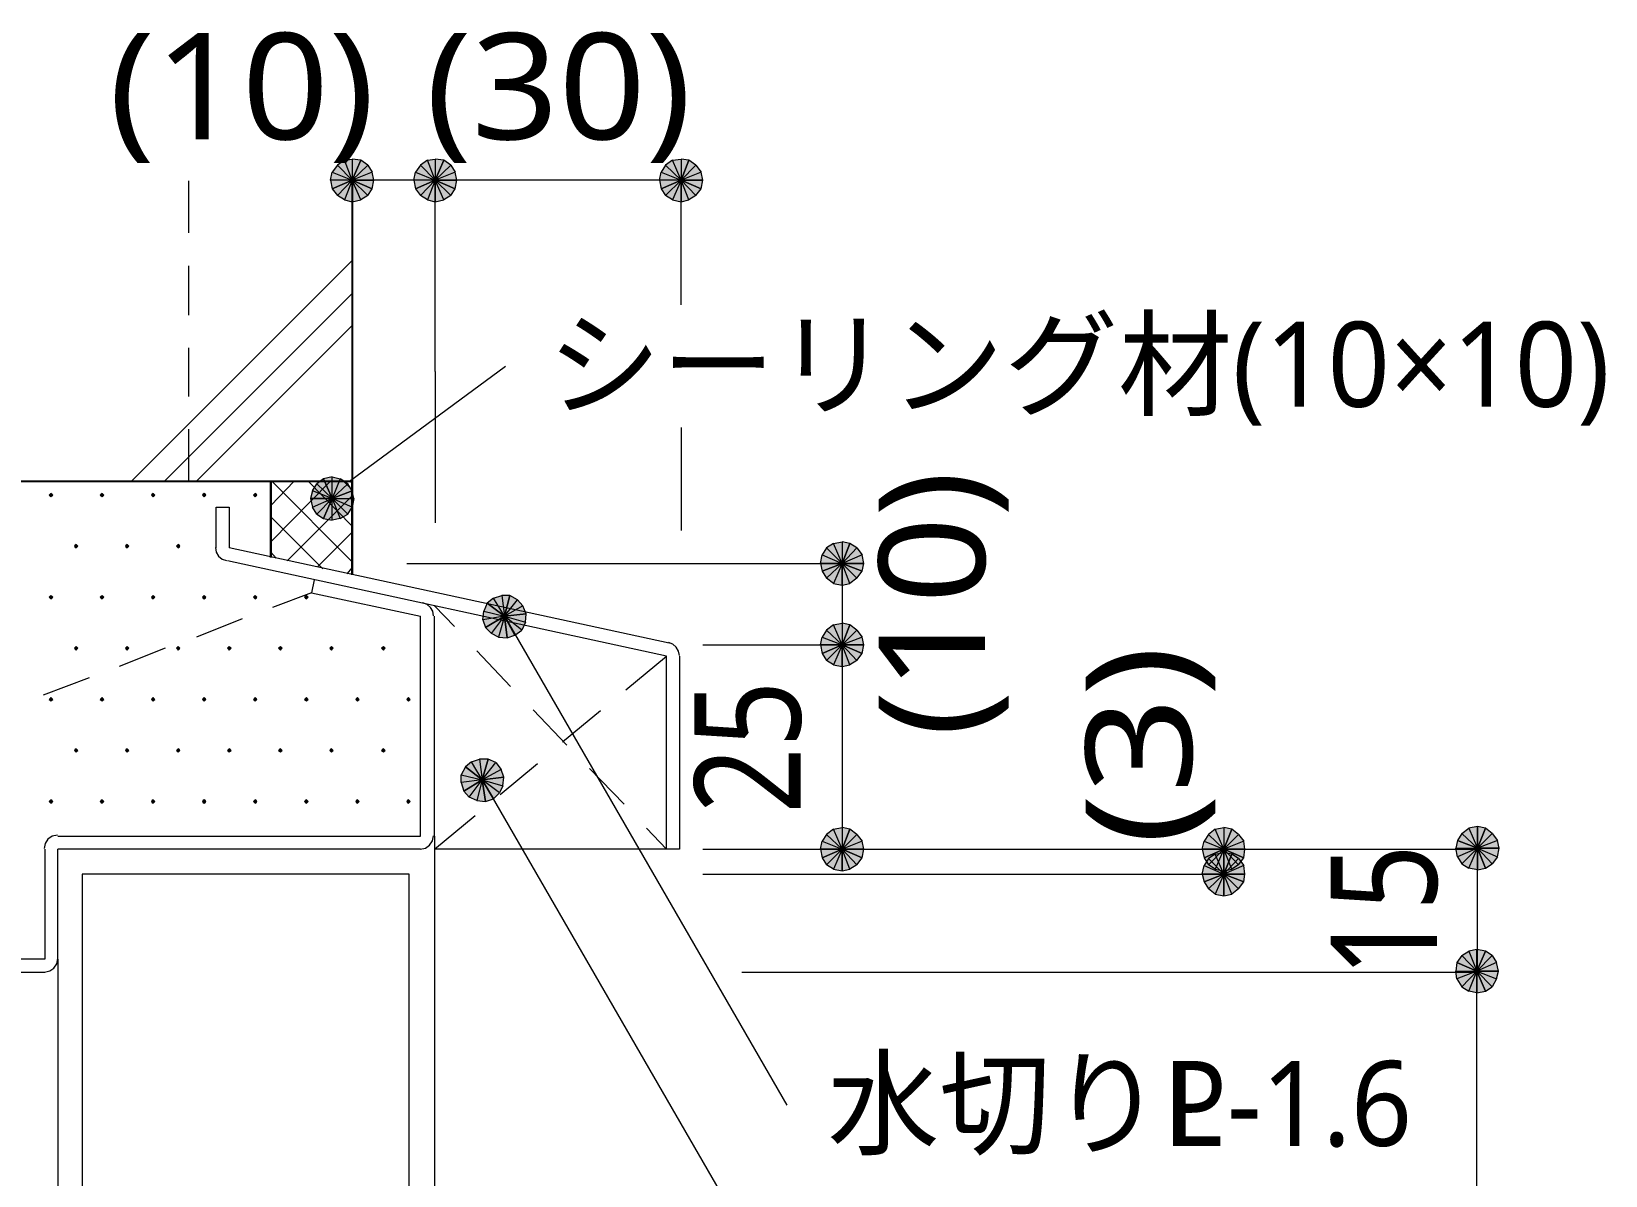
# Model space of a CAD drawing. Header units: millimetres. Extents: x 0 to 420, y 0 to 297.
# Drawn here: x 151.33 to 189.82, y 242.59 to 270.57 of the extents above; entities that cross this region are included whole.
import ezdxf
from ezdxf.enums import TextEntityAlignment as Align

# ---------------------------------------------------------------- set-up
doc = ezdxf.new("R2010")
doc.units = ezdxf.units.MM
doc.styles.add('kst32b', font='NotoSansJP-Variable.ttf')

msp = doc.modelspace()

# ---------------------------------------------------------------- hatches: boundary and pattern name
h = msp.add_hatch(color=7)
h.paths.add_polyline_path([(158.813, 267.293), (158.687, 267.123), (159.173, 266.933), (158.813, 267.293)])
h.paths.add_polyline_path([(158.687, 267.123), (159.173, 266.933), (158.644, 266.933), (158.687, 267.123)])
h.paths.add_polyline_path([(159.173, 266.933), (158.644, 266.933), (158.687, 266.721), (159.173, 266.933)])
h = msp.add_hatch(color=7)
h.paths.add_polyline_path([(159.385, 267.42), (159.173, 267.441), (159.173, 266.933), (159.385, 267.42)])
h.paths.add_polyline_path([(159.173, 267.441), (159.173, 266.933), (158.983, 267.42), (159.173, 267.441)])
h.paths.add_polyline_path([(159.173, 266.933), (158.983, 267.42), (158.813, 267.293), (159.173, 266.933)])
h = msp.add_hatch(color=7)
h.paths.add_polyline_path([(159.703, 266.933), (159.66, 267.123), (159.173, 266.933), (159.703, 266.933)])
h.paths.add_polyline_path([(159.66, 267.123), (159.173, 266.933), (159.554, 267.293), (159.66, 267.123)])
h.paths.add_polyline_path([(159.173, 266.933), (159.554, 267.293), (159.385, 267.42), (159.173, 266.933)])
h = msp.add_hatch(color=7)
h.paths.add_polyline_path([(160.846, 267.293), (160.719, 267.123), (161.205, 266.933), (160.846, 267.293)])
h.paths.add_polyline_path([(160.719, 267.123), (161.205, 266.933), (160.676, 266.933), (160.719, 267.123)])
h.paths.add_polyline_path([(161.205, 266.933), (160.676, 266.933), (160.719, 266.721), (161.205, 266.933)])
h = msp.add_hatch(color=7)
h.paths.add_polyline_path([(161.417, 267.42), (161.205, 267.441), (161.205, 266.933), (161.417, 267.42)])
h.paths.add_polyline_path([(161.205, 267.441), (161.205, 266.933), (161.015, 267.42), (161.205, 267.441)])
h.paths.add_polyline_path([(161.205, 266.933), (161.015, 267.42), (160.846, 267.293), (161.205, 266.933)])
h = msp.add_hatch(color=7)
h.paths.add_polyline_path([(161.735, 266.933), (161.692, 267.123), (161.205, 266.933), (161.735, 266.933)])
h.paths.add_polyline_path([(161.692, 267.123), (161.205, 266.933), (161.586, 267.293), (161.692, 267.123)])
h.paths.add_polyline_path([(161.205, 266.933), (161.586, 267.293), (161.417, 267.42), (161.205, 266.933)])
h = msp.add_hatch(color=7)
h.paths.add_polyline_path([(166.836, 267.293), (166.73, 267.123), (167.217, 266.933), (166.836, 267.293)])
h.paths.add_polyline_path([(166.73, 267.123), (167.217, 266.933), (166.687, 266.933), (166.73, 267.123)])
h.paths.add_polyline_path([(167.217, 266.933), (166.687, 266.933), (166.73, 266.721), (167.217, 266.933)])
h = msp.add_hatch(color=7)
h.paths.add_polyline_path([(167.407, 267.42), (167.217, 267.441), (167.217, 266.933), (167.407, 267.42)])
h.paths.add_polyline_path([(167.217, 267.441), (167.217, 266.933), (167.005, 267.42), (167.217, 267.441)])
h.paths.add_polyline_path([(167.217, 266.933), (167.005, 267.42), (166.836, 267.293), (167.217, 266.933)])
h = msp.add_hatch(color=7)
h.paths.add_polyline_path([(167.746, 266.933), (167.704, 267.123), (167.217, 266.933), (167.746, 266.933)])
h.paths.add_polyline_path([(167.704, 267.123), (167.217, 266.933), (167.577, 267.293), (167.704, 267.123)])
h.paths.add_polyline_path([(167.217, 266.933), (167.577, 267.293), (167.407, 267.42), (167.217, 266.933)])
h = msp.add_hatch(color=7)
h.paths.add_polyline_path([(158.687, 266.721), (158.813, 266.552), (159.173, 266.933), (158.687, 266.721)])
h.paths.add_polyline_path([(158.813, 266.552), (159.173, 266.933), (158.983, 266.446), (158.813, 266.552)])
h.paths.add_polyline_path([(159.173, 266.933), (158.983, 266.446), (159.173, 266.404), (159.173, 266.933)])
h = msp.add_hatch(color=7)
h.paths.add_polyline_path([(159.173, 266.404), (159.385, 266.446), (159.173, 266.933), (159.173, 266.404)])
h.paths.add_polyline_path([(159.385, 266.446), (159.173, 266.933), (159.554, 266.552), (159.385, 266.446)])
h.paths.add_polyline_path([(159.173, 266.933), (159.554, 266.552), (159.66, 266.721), (159.173, 266.933)])
for points in [[(159.66, 266.721), (159.703, 266.933), (159.173, 266.933), (159.66, 266.721)], [(161.692, 266.721), (161.735, 266.933), (161.205, 266.933), (161.692, 266.721)], [(167.704, 266.721), (167.746, 266.933), (167.217, 266.933), (167.704, 266.721)], [(159.173, 259.334), (159.068, 259.503), (158.687, 259.143), (159.173, 259.334)], [(151.807, 259.271), (151.786, 259.249), (151.765, 259.228), (151.786, 259.207), (151.807, 259.186), (151.829, 259.207), (151.85, 259.228), (151.829, 259.249), (151.807, 259.271)], [(153.056, 259.271), (153.035, 259.249), (153.014, 259.228), (153.035, 259.207), (153.056, 259.186), (153.077, 259.207), (153.099, 259.228), (153.077, 259.249), (153.056, 259.271)], [(154.305, 259.271), (154.284, 259.249), (154.263, 259.228), (154.284, 259.207), (154.305, 259.186), (154.326, 259.207), (154.347, 259.228), (154.326, 259.249), (154.305, 259.271)], [(155.554, 259.271), (155.533, 259.249), (155.512, 259.228), (155.533, 259.207), (155.554, 259.186), (155.575, 259.207), (155.596, 259.228), (155.575, 259.249), (155.554, 259.271)], [(156.803, 259.271), (156.782, 259.249), (156.76, 259.228), (156.782, 259.207), (156.803, 259.186), (156.824, 259.207), (156.845, 259.228), (156.824, 259.249), (156.803, 259.271)], [(152.421, 258.022), (152.4, 258), (152.379, 257.979), (152.4, 257.958), (152.421, 257.937), (152.442, 257.958), (152.463, 257.979), (152.442, 258), (152.421, 258.022)], [(153.67, 258.022), (153.649, 258), (153.628, 257.979), (153.649, 257.958), (153.67, 257.937), (153.691, 257.958), (153.712, 257.979), (153.691, 258), (153.67, 258.022)], [(154.919, 258.022), (154.898, 258), (154.877, 257.979), (154.898, 257.958), (154.919, 257.937), (154.94, 257.958), (154.961, 257.979), (154.94, 258), (154.919, 258.022)], [(171.641, 257.365), (171.683, 257.556), (171.154, 257.556), (171.641, 257.365)], [(151.807, 256.773), (151.786, 256.752), (151.765, 256.73), (151.786, 256.709), (151.807, 256.688), (151.829, 256.709), (151.85, 256.73), (151.829, 256.752), (151.807, 256.773)], [(153.056, 256.773), (153.035, 256.752), (153.014, 256.73), (153.035, 256.709), (153.056, 256.688), (153.077, 256.709), (153.099, 256.73), (153.077, 256.752), (153.056, 256.773)], [(154.305, 256.773), (154.284, 256.752), (154.263, 256.73), (154.284, 256.709), (154.305, 256.688), (154.326, 256.709), (154.347, 256.73), (154.326, 256.752), (154.305, 256.773)], [(155.554, 256.773), (155.533, 256.752), (155.512, 256.73), (155.533, 256.709), (155.554, 256.688), (155.575, 256.709), (155.596, 256.73), (155.575, 256.752), (155.554, 256.773)], [(156.803, 256.773), (156.782, 256.752), (156.76, 256.73), (156.782, 256.709), (156.803, 256.688), (156.824, 256.709), (156.845, 256.73), (156.824, 256.752), (156.803, 256.773)], [(158.052, 256.773), (158.03, 256.752), (158.009, 256.73), (158.03, 256.709), (158.052, 256.688), (158.073, 256.709), (158.094, 256.73), (158.073, 256.752), (158.052, 256.773)], [(162.962, 255.736), (163.153, 255.799), (162.899, 256.265), (162.962, 255.736)], [(171.641, 255.355), (171.683, 255.566), (171.154, 255.566), (171.641, 255.355)], [(152.421, 255.524), (152.4, 255.503), (152.379, 255.482), (152.4, 255.46), (152.421, 255.439), (152.442, 255.46), (152.463, 255.482), (152.442, 255.503), (152.421, 255.524)], [(153.67, 255.524), (153.649, 255.503), (153.628, 255.482), (153.649, 255.46), (153.67, 255.439), (153.691, 255.46), (153.712, 255.482), (153.691, 255.503), (153.67, 255.524)], [(154.919, 255.524), (154.898, 255.503), (154.877, 255.482), (154.898, 255.46), (154.919, 255.439), (154.94, 255.46), (154.961, 255.482), (154.94, 255.503), (154.919, 255.524)], [(156.168, 255.524), (156.146, 255.503), (156.125, 255.482), (156.146, 255.46), (156.168, 255.439), (156.189, 255.46), (156.21, 255.482), (156.189, 255.503), (156.168, 255.524)], [(157.417, 255.524), (157.395, 255.503), (157.374, 255.482), (157.395, 255.46), (157.417, 255.439), (157.438, 255.46), (157.459, 255.482), (157.438, 255.503), (157.417, 255.524)], [(158.665, 255.524), (158.644, 255.503), (158.623, 255.482), (158.644, 255.46), (158.665, 255.439), (158.687, 255.46), (158.708, 255.482), (158.687, 255.503), (158.665, 255.524)], [(159.935, 255.524), (159.914, 255.503), (159.893, 255.482), (159.914, 255.46), (159.935, 255.439), (159.957, 255.46), (159.978, 255.482), (159.957, 255.503), (159.935, 255.524)], [(151.807, 254.275), (151.786, 254.254), (151.765, 254.233), (151.786, 254.212), (151.807, 254.19), (151.829, 254.212), (151.85, 254.233), (151.829, 254.254), (151.807, 254.275)], [(153.056, 254.275), (153.035, 254.254), (153.014, 254.233), (153.035, 254.212), (153.056, 254.19), (153.077, 254.212), (153.099, 254.233), (153.077, 254.254), (153.056, 254.275)], [(154.305, 254.275), (154.284, 254.254), (154.263, 254.233), (154.284, 254.212), (154.305, 254.19), (154.326, 254.212), (154.347, 254.233), (154.326, 254.254), (154.305, 254.275)], [(155.554, 254.275), (155.533, 254.254), (155.512, 254.233), (155.533, 254.212), (155.554, 254.19), (155.575, 254.212), (155.596, 254.233), (155.575, 254.254), (155.554, 254.275)], [(156.803, 254.275), (156.782, 254.254), (156.76, 254.233), (156.782, 254.212), (156.803, 254.19), (156.824, 254.212), (156.845, 254.233), (156.824, 254.254), (156.803, 254.275)], [(158.052, 254.275), (158.03, 254.254), (158.009, 254.233), (158.03, 254.212), (158.052, 254.19), (158.073, 254.212), (158.094, 254.233), (158.073, 254.254), (158.052, 254.275)], [(159.3, 254.275), (159.279, 254.254), (159.258, 254.233), (159.279, 254.212), (159.3, 254.19), (159.321, 254.212), (159.343, 254.233), (159.321, 254.254), (159.3, 254.275)], [(160.549, 254.275), (160.528, 254.254), (160.507, 254.233), (160.528, 254.212), (160.549, 254.19), (160.57, 254.212), (160.592, 254.233), (160.57, 254.254), (160.549, 254.275)], [(152.421, 253.026), (152.4, 253.005), (152.379, 252.984), (152.4, 252.963), (152.421, 252.942), (152.442, 252.963), (152.463, 252.984), (152.442, 253.005), (152.421, 253.026)], [(153.67, 253.026), (153.649, 253.005), (153.628, 252.984), (153.649, 252.963), (153.67, 252.942), (153.691, 252.963), (153.712, 252.984), (153.691, 253.005), (153.67, 253.026)], [(154.919, 253.026), (154.898, 253.005), (154.877, 252.984), (154.898, 252.963), (154.919, 252.942), (154.94, 252.963), (154.961, 252.984), (154.94, 253.005), (154.919, 253.026)], [(156.168, 253.026), (156.146, 253.005), (156.125, 252.984), (156.146, 252.963), (156.168, 252.942), (156.189, 252.963), (156.21, 252.984), (156.189, 253.005), (156.168, 253.026)], [(157.417, 253.026), (157.395, 253.005), (157.374, 252.984), (157.395, 252.963), (157.417, 252.942), (157.438, 252.963), (157.459, 252.984), (157.438, 253.005), (157.417, 253.026)], [(158.665, 253.026), (158.644, 253.005), (158.623, 252.984), (158.644, 252.963), (158.665, 252.942), (158.687, 252.963), (158.708, 252.984), (158.687, 253.005), (158.665, 253.026)], [(159.935, 253.026), (159.914, 253.005), (159.893, 252.984), (159.914, 252.963), (159.935, 252.942), (159.957, 252.963), (159.978, 252.984), (159.957, 253.005), (159.935, 253.026)], [(162.433, 251.735), (162.624, 251.799), (162.348, 252.264), (162.433, 251.735)], [(151.807, 251.778), (151.786, 251.756), (151.765, 251.735), (151.786, 251.714), (151.807, 251.693), (151.829, 251.714), (151.85, 251.735), (151.829, 251.756), (151.807, 251.778)], [(153.056, 251.778), (153.035, 251.756), (153.014, 251.735), (153.035, 251.714), (153.056, 251.693), (153.077, 251.714), (153.099, 251.735), (153.077, 251.756), (153.056, 251.778)], [(154.305, 251.778), (154.284, 251.756), (154.263, 251.735), (154.284, 251.714), (154.305, 251.693), (154.326, 251.714), (154.347, 251.735), (154.326, 251.756), (154.305, 251.778)], [(155.554, 251.778), (155.533, 251.756), (155.512, 251.735), (155.533, 251.714), (155.554, 251.693), (155.575, 251.714), (155.596, 251.735), (155.575, 251.756), (155.554, 251.778)], [(156.803, 251.778), (156.782, 251.756), (156.76, 251.735), (156.782, 251.714), (156.803, 251.693), (156.824, 251.714), (156.845, 251.735), (156.824, 251.756), (156.803, 251.778)], [(158.052, 251.778), (158.03, 251.756), (158.009, 251.735), (158.03, 251.714), (158.052, 251.693), (158.073, 251.714), (158.094, 251.735), (158.073, 251.756), (158.052, 251.778)], [(159.3, 251.778), (159.279, 251.756), (159.258, 251.735), (159.279, 251.714), (159.3, 251.693), (159.321, 251.714), (159.343, 251.735), (159.321, 251.756), (159.3, 251.778)], [(160.549, 251.778), (160.528, 251.756), (160.507, 251.735), (160.528, 251.714), (160.549, 251.693), (160.57, 251.714), (160.592, 251.735), (160.57, 251.756), (160.549, 251.778)], [(186.88, 251.079), (186.69, 251.121), (186.69, 250.592), (186.88, 251.079)], [(171.641, 250.359), (171.683, 250.571), (171.154, 250.571), (171.641, 250.359)], [(180.975, 250.359), (180.996, 250.571), (180.488, 250.571), (180.975, 250.359)], [(180.975, 249.767), (180.996, 249.957), (180.488, 249.957), (180.975, 249.767)], [(186.88, 248.073), (186.669, 248.116), (186.669, 247.587), (186.88, 248.073)]]:
    msp.add_hatch(color=7).paths.add_polyline_path(points)
h = msp.add_hatch(color=7)
h.paths.add_polyline_path([(160.719, 266.721), (160.846, 266.552), (161.205, 266.933), (160.719, 266.721)])
h.paths.add_polyline_path([(160.846, 266.552), (161.205, 266.933), (161.015, 266.446), (160.846, 266.552)])
h.paths.add_polyline_path([(161.205, 266.933), (161.015, 266.446), (161.205, 266.404), (161.205, 266.933)])
h = msp.add_hatch(color=7)
h.paths.add_polyline_path([(161.205, 266.404), (161.417, 266.446), (161.205, 266.933), (161.205, 266.404)])
h.paths.add_polyline_path([(161.417, 266.446), (161.205, 266.933), (161.586, 266.552), (161.417, 266.446)])
h.paths.add_polyline_path([(161.205, 266.933), (161.586, 266.552), (161.692, 266.721), (161.205, 266.933)])
h = msp.add_hatch(color=7)
h.paths.add_polyline_path([(166.73, 266.721), (166.836, 266.552), (167.217, 266.933), (166.73, 266.721)])
h.paths.add_polyline_path([(166.836, 266.552), (167.217, 266.933), (167.005, 266.446), (166.836, 266.552)])
h.paths.add_polyline_path([(167.217, 266.933), (167.005, 266.446), (167.217, 266.404), (167.217, 266.933)])
h = msp.add_hatch(color=7)
h.paths.add_polyline_path([(167.217, 266.404), (167.407, 266.446), (167.217, 266.933), (167.217, 266.404)])
h.paths.add_polyline_path([(167.407, 266.446), (167.217, 266.933), (167.577, 266.552), (167.407, 266.446)])
h.paths.add_polyline_path([(167.217, 266.933), (167.577, 266.552), (167.704, 266.721), (167.217, 266.933)])
h = msp.add_hatch(color=7)
h.paths.add_polyline_path([(158.475, 259.63), (158.305, 259.503), (158.687, 259.143), (158.475, 259.63)])
h.paths.add_polyline_path([(158.305, 259.503), (158.687, 259.143), (158.2, 259.334), (158.305, 259.503)])
h.paths.add_polyline_path([(158.687, 259.143), (158.2, 259.334), (158.157, 259.143), (158.687, 259.143)])
h = msp.add_hatch(color=7)
h.paths.add_polyline_path([(159.068, 259.503), (158.877, 259.63), (158.687, 259.143), (159.068, 259.503)])
h.paths.add_polyline_path([(158.877, 259.63), (158.687, 259.143), (158.687, 259.673), (158.877, 259.63)])
h.paths.add_polyline_path([(158.687, 259.143), (158.687, 259.673), (158.475, 259.63), (158.687, 259.143)])
h = msp.add_hatch(color=7)
h.paths.add_polyline_path([(158.157, 259.143), (158.2, 258.932), (158.687, 259.143), (158.157, 259.143)])
h.paths.add_polyline_path([(158.2, 258.932), (158.687, 259.143), (158.305, 258.762), (158.2, 258.932)])
h.paths.add_polyline_path([(158.687, 259.143), (158.305, 258.762), (158.475, 258.657), (158.687, 259.143)])
h = msp.add_hatch(color=7)
h.paths.add_polyline_path([(158.475, 258.657), (158.687, 258.614), (158.687, 259.143), (158.475, 258.657)])
h.paths.add_polyline_path([(158.687, 258.614), (158.687, 259.143), (158.877, 258.657), (158.687, 258.614)])
h.paths.add_polyline_path([(158.687, 259.143), (158.877, 258.657), (159.068, 258.762), (158.687, 259.143)])
h = msp.add_hatch(color=7)
h.paths.add_polyline_path([(159.068, 258.762), (159.173, 258.932), (158.687, 259.143), (159.068, 258.762)])
h.paths.add_polyline_path([(159.173, 258.932), (158.687, 259.143), (159.216, 259.143), (159.173, 258.932)])
h.paths.add_polyline_path([(158.687, 259.143), (159.216, 259.143), (159.173, 259.334), (158.687, 259.143)])
h = msp.add_hatch(color=7)
h.paths.add_polyline_path([(170.773, 257.937), (170.667, 257.768), (171.154, 257.556), (170.773, 257.937)])
h.paths.add_polyline_path([(170.667, 257.768), (171.154, 257.556), (170.625, 257.556), (170.667, 257.768)])
h.paths.add_polyline_path([(171.154, 257.556), (170.625, 257.556), (170.667, 257.365), (171.154, 257.556)])
h = msp.add_hatch(color=7)
h.paths.add_polyline_path([(171.344, 258.043), (171.154, 258.085), (171.154, 257.556), (171.344, 258.043)])
h.paths.add_polyline_path([(171.154, 258.085), (171.154, 257.556), (170.942, 258.043), (171.154, 258.085)])
h.paths.add_polyline_path([(171.154, 257.556), (170.942, 258.043), (170.773, 257.937), (171.154, 257.556)])
h = msp.add_hatch(color=7)
h.paths.add_polyline_path([(171.683, 257.556), (171.641, 257.768), (171.154, 257.556), (171.683, 257.556)])
h.paths.add_polyline_path([(171.641, 257.768), (171.154, 257.556), (171.513, 257.937), (171.641, 257.768)])
h.paths.add_polyline_path([(171.154, 257.556), (171.513, 257.937), (171.344, 258.043), (171.154, 257.556)])
h = msp.add_hatch(color=7)
h.paths.add_polyline_path([(170.667, 257.365), (170.773, 257.196), (171.154, 257.556), (170.667, 257.365)])
h.paths.add_polyline_path([(170.773, 257.196), (171.154, 257.556), (170.942, 257.069), (170.773, 257.196)])
h.paths.add_polyline_path([(171.154, 257.556), (170.942, 257.069), (171.154, 257.027), (171.154, 257.556)])
h = msp.add_hatch(color=7)
h.paths.add_polyline_path([(171.154, 257.027), (171.344, 257.069), (171.154, 257.556), (171.154, 257.027)])
h.paths.add_polyline_path([(171.344, 257.069), (171.154, 257.556), (171.513, 257.196), (171.344, 257.069)])
h.paths.add_polyline_path([(171.154, 257.556), (171.513, 257.196), (171.641, 257.365), (171.154, 257.556)])
h = msp.add_hatch(color=7)
h.paths.add_polyline_path([(163.026, 256.773), (162.835, 256.773), (162.899, 256.265), (163.026, 256.773)])
h.paths.add_polyline_path([(162.835, 256.773), (162.899, 256.265), (162.624, 256.709), (162.835, 256.773)])
h.paths.add_polyline_path([(162.899, 256.265), (162.624, 256.709), (162.475, 256.582), (162.899, 256.265)])
h = msp.add_hatch(color=7)
h.paths.add_polyline_path([(163.428, 256.328), (163.343, 256.519), (162.899, 256.265), (163.428, 256.328)])
h.paths.add_polyline_path([(163.343, 256.519), (162.899, 256.265), (163.216, 256.667), (163.343, 256.519)])
h.paths.add_polyline_path([(162.899, 256.265), (163.216, 256.667), (163.026, 256.773), (162.899, 256.265)])
h = msp.add_hatch(color=7)
h.paths.add_polyline_path([(162.475, 256.582), (162.391, 256.392), (162.899, 256.265), (162.475, 256.582)])
h.paths.add_polyline_path([(162.391, 256.392), (162.899, 256.265), (162.37, 256.18), (162.391, 256.392)])
h.paths.add_polyline_path([(162.899, 256.265), (162.37, 256.18), (162.433, 255.99), (162.899, 256.265)])
h = msp.add_hatch(color=7)
h.paths.add_polyline_path([(163.153, 255.799), (163.322, 255.926), (162.899, 256.265), (163.153, 255.799)])
h.paths.add_polyline_path([(163.322, 255.926), (162.899, 256.265), (163.407, 256.117), (163.322, 255.926)])
h.paths.add_polyline_path([(162.899, 256.265), (163.407, 256.117), (163.428, 256.328), (162.899, 256.265)])
h = msp.add_hatch(color=7)
h.paths.add_polyline_path([(162.433, 255.99), (162.581, 255.841), (162.899, 256.265), (162.433, 255.99)])
h.paths.add_polyline_path([(162.581, 255.841), (162.899, 256.265), (162.751, 255.757), (162.581, 255.841)])
h.paths.add_polyline_path([(162.899, 256.265), (162.751, 255.757), (162.962, 255.736), (162.899, 256.265)])
h = msp.add_hatch(color=7)
h.paths.add_polyline_path([(171.344, 256.053), (171.154, 256.096), (171.154, 255.566), (171.344, 256.053)])
h.paths.add_polyline_path([(171.154, 256.096), (171.154, 255.566), (170.942, 256.053), (171.154, 256.096)])
h.paths.add_polyline_path([(171.154, 255.566), (170.942, 256.053), (170.773, 255.926), (171.154, 255.566)])
h = msp.add_hatch(color=7)
h.paths.add_polyline_path([(171.683, 255.566), (171.641, 255.757), (171.154, 255.566), (171.683, 255.566)])
h.paths.add_polyline_path([(171.641, 255.757), (171.154, 255.566), (171.513, 255.926), (171.641, 255.757)])
h.paths.add_polyline_path([(171.154, 255.566), (171.513, 255.926), (171.344, 256.053), (171.154, 255.566)])
h = msp.add_hatch(color=7)
h.paths.add_polyline_path([(170.773, 255.926), (170.667, 255.757), (171.154, 255.566), (170.773, 255.926)])
h.paths.add_polyline_path([(170.667, 255.757), (171.154, 255.566), (170.625, 255.566), (170.667, 255.757)])
h.paths.add_polyline_path([(171.154, 255.566), (170.625, 255.566), (170.667, 255.355), (171.154, 255.566)])
h = msp.add_hatch(color=7)
h.paths.add_polyline_path([(170.667, 255.355), (170.773, 255.185), (171.154, 255.566), (170.667, 255.355)])
h.paths.add_polyline_path([(170.773, 255.185), (171.154, 255.566), (170.942, 255.079), (170.773, 255.185)])
h.paths.add_polyline_path([(171.154, 255.566), (170.942, 255.079), (171.154, 255.037), (171.154, 255.566)])
h = msp.add_hatch(color=7)
h.paths.add_polyline_path([(171.154, 255.037), (171.344, 255.079), (171.154, 255.566), (171.154, 255.037)])
h.paths.add_polyline_path([(171.344, 255.079), (171.154, 255.566), (171.513, 255.185), (171.344, 255.079)])
h.paths.add_polyline_path([(171.154, 255.566), (171.513, 255.185), (171.641, 255.355), (171.154, 255.566)])
h = msp.add_hatch(color=7)
h.paths.add_polyline_path([(161.946, 252.582), (161.84, 252.391), (162.348, 252.264), (161.946, 252.582)])
h.paths.add_polyline_path([(161.84, 252.391), (162.348, 252.264), (161.84, 252.201), (161.84, 252.391)])
h.paths.add_polyline_path([(162.348, 252.264), (161.84, 252.201), (161.904, 251.989), (162.348, 252.264)])
h = msp.add_hatch(color=7)
h.paths.add_polyline_path([(162.496, 252.772), (162.285, 252.772), (162.348, 252.264), (162.496, 252.772)])
h.paths.add_polyline_path([(162.285, 252.772), (162.348, 252.264), (162.094, 252.709), (162.285, 252.772)])
h.paths.add_polyline_path([(162.348, 252.264), (162.094, 252.709), (161.946, 252.582), (162.348, 252.264)])
h = msp.add_hatch(color=7)
h.paths.add_polyline_path([(162.878, 252.328), (162.814, 252.518), (162.348, 252.264), (162.878, 252.328)])
h.paths.add_polyline_path([(162.814, 252.518), (162.348, 252.264), (162.687, 252.688), (162.814, 252.518)])
h.paths.add_polyline_path([(162.348, 252.264), (162.687, 252.688), (162.496, 252.772), (162.348, 252.264)])
h = msp.add_hatch(color=7)
h.paths.add_polyline_path([(161.904, 251.989), (162.031, 251.841), (162.348, 252.264), (161.904, 251.989)])
h.paths.add_polyline_path([(162.031, 251.841), (162.348, 252.264), (162.221, 251.756), (162.031, 251.841)])
h.paths.add_polyline_path([(162.348, 252.264), (162.221, 251.756), (162.433, 251.735), (162.348, 252.264)])
h = msp.add_hatch(color=7)
h.paths.add_polyline_path([(162.624, 251.799), (162.772, 251.947), (162.348, 252.264), (162.624, 251.799)])
h.paths.add_polyline_path([(162.772, 251.947), (162.348, 252.264), (162.856, 252.116), (162.772, 251.947)])
h.paths.add_polyline_path([(162.348, 252.264), (162.856, 252.116), (162.878, 252.328), (162.348, 252.264)])
h = msp.add_hatch(color=7)
h.paths.add_polyline_path([(171.344, 251.058), (171.154, 251.1), (171.154, 250.571), (171.344, 251.058)])
h.paths.add_polyline_path([(171.154, 251.1), (171.154, 250.571), (170.942, 251.058), (171.154, 251.1)])
h.paths.add_polyline_path([(171.154, 250.571), (170.942, 251.058), (170.773, 250.931), (171.154, 250.571)])
h = msp.add_hatch(color=7)
h.paths.add_polyline_path([(171.683, 250.571), (171.641, 250.762), (171.154, 250.571), (171.683, 250.571)])
h.paths.add_polyline_path([(171.641, 250.762), (171.154, 250.571), (171.513, 250.931), (171.641, 250.762)])
h.paths.add_polyline_path([(171.154, 250.571), (171.513, 250.931), (171.344, 251.058), (171.154, 250.571)])
h = msp.add_hatch(color=7)
h.paths.add_polyline_path([(180.679, 251.058), (180.488, 251.1), (180.488, 250.571), (180.679, 251.058)])
h.paths.add_polyline_path([(180.488, 251.1), (180.488, 250.571), (180.277, 251.058), (180.488, 251.1)])
h.paths.add_polyline_path([(180.488, 250.571), (180.277, 251.058), (180.107, 250.931), (180.488, 250.571)])
h = msp.add_hatch(color=7)
h.paths.add_polyline_path([(180.996, 250.571), (180.975, 250.762), (180.488, 250.571), (180.996, 250.571)])
h.paths.add_polyline_path([(180.975, 250.762), (180.488, 250.571), (180.848, 250.931), (180.975, 250.762)])
h.paths.add_polyline_path([(180.488, 250.571), (180.848, 250.931), (180.679, 251.058), (180.488, 250.571)])
h = msp.add_hatch(color=7)
h.paths.add_polyline_path([(186.69, 251.121), (186.478, 251.079), (186.69, 250.592), (186.69, 251.121)])
h.paths.add_polyline_path([(186.478, 251.079), (186.69, 250.592), (186.309, 250.952), (186.478, 251.079)])
h.paths.add_polyline_path([(186.69, 250.592), (186.309, 250.952), (186.203, 250.783), (186.69, 250.592)])
h = msp.add_hatch(color=7)
h.paths.add_polyline_path([(187.219, 250.592), (187.177, 250.783), (186.69, 250.592), (187.219, 250.592)])
h.paths.add_polyline_path([(187.177, 250.783), (186.69, 250.592), (187.05, 250.952), (187.177, 250.783)])
h.paths.add_polyline_path([(186.69, 250.592), (187.05, 250.952), (186.88, 251.079), (186.69, 250.592)])
h = msp.add_hatch(color=7)
h.paths.add_polyline_path([(170.773, 250.931), (170.667, 250.762), (171.154, 250.571), (170.773, 250.931)])
h.paths.add_polyline_path([(170.667, 250.762), (171.154, 250.571), (170.625, 250.571), (170.667, 250.762)])
h.paths.add_polyline_path([(171.154, 250.571), (170.625, 250.571), (170.667, 250.359), (171.154, 250.571)])
h = msp.add_hatch(color=7)
h.paths.add_polyline_path([(170.667, 250.359), (170.773, 250.19), (171.154, 250.571), (170.667, 250.359)])
h.paths.add_polyline_path([(170.773, 250.19), (171.154, 250.571), (170.942, 250.084), (170.773, 250.19)])
h.paths.add_polyline_path([(171.154, 250.571), (170.942, 250.084), (171.154, 250.042), (171.154, 250.571)])
h = msp.add_hatch(color=7)
h.paths.add_polyline_path([(171.154, 250.042), (171.344, 250.084), (171.154, 250.571), (171.154, 250.042)])
h.paths.add_polyline_path([(171.344, 250.084), (171.154, 250.571), (171.513, 250.19), (171.344, 250.084)])
h.paths.add_polyline_path([(171.154, 250.571), (171.513, 250.19), (171.641, 250.359), (171.154, 250.571)])
h = msp.add_hatch(color=7)
h.paths.add_polyline_path([(180.107, 250.931), (180.001, 250.762), (180.488, 250.571), (180.107, 250.931)])
h.paths.add_polyline_path([(180.001, 250.762), (180.488, 250.571), (179.959, 250.571), (180.001, 250.762)])
h.paths.add_polyline_path([(180.488, 250.571), (179.959, 250.571), (180.001, 250.359), (180.488, 250.571)])
h = msp.add_hatch(color=7)
h.paths.add_polyline_path([(180.001, 250.359), (180.107, 250.19), (180.488, 250.571), (180.001, 250.359)])
h.paths.add_polyline_path([(180.107, 250.19), (180.488, 250.571), (180.277, 250.084), (180.107, 250.19)])
h.paths.add_polyline_path([(180.488, 250.571), (180.277, 250.084), (180.488, 250.042), (180.488, 250.571)])
h = msp.add_hatch(color=7)
h.paths.add_polyline_path([(180.488, 250.042), (180.679, 250.084), (180.488, 250.571), (180.488, 250.042)])
h.paths.add_polyline_path([(180.679, 250.084), (180.488, 250.571), (180.848, 250.19), (180.679, 250.084)])
h.paths.add_polyline_path([(180.488, 250.571), (180.848, 250.19), (180.975, 250.359), (180.488, 250.571)])
h = msp.add_hatch(color=7)
h.paths.add_polyline_path([(186.203, 250.783), (186.161, 250.592), (186.69, 250.592), (186.203, 250.783)])
h.paths.add_polyline_path([(186.161, 250.592), (186.69, 250.592), (186.203, 250.38), (186.161, 250.592)])
h.paths.add_polyline_path([(186.69, 250.592), (186.203, 250.38), (186.309, 250.211), (186.69, 250.592)])
h = msp.add_hatch(color=7)
h.paths.add_polyline_path([(186.309, 250.211), (186.478, 250.105), (186.69, 250.592), (186.309, 250.211)])
h.paths.add_polyline_path([(186.478, 250.105), (186.69, 250.592), (186.69, 250.063), (186.478, 250.105)])
h.paths.add_polyline_path([(186.69, 250.592), (186.69, 250.063), (186.88, 250.105), (186.69, 250.592)])
h = msp.add_hatch(color=7)
h.paths.add_polyline_path([(186.88, 250.105), (187.05, 250.211), (186.69, 250.592), (186.88, 250.105)])
h.paths.add_polyline_path([(187.05, 250.211), (186.69, 250.592), (187.177, 250.38), (187.05, 250.211)])
h.paths.add_polyline_path([(186.69, 250.592), (187.177, 250.38), (187.219, 250.592), (186.69, 250.592)])
h = msp.add_hatch(color=7)
h.paths.add_polyline_path([(180.107, 250.338), (180.001, 250.169), (180.488, 249.957), (180.107, 250.338)])
h.paths.add_polyline_path([(180.001, 250.169), (180.488, 249.957), (179.959, 249.957), (180.001, 250.169)])
h.paths.add_polyline_path([(180.488, 249.957), (179.959, 249.957), (180.001, 249.767), (180.488, 249.957)])
h = msp.add_hatch(color=7)
h.paths.add_polyline_path([(180.679, 250.444), (180.488, 250.486), (180.488, 249.957), (180.679, 250.444)])
h.paths.add_polyline_path([(180.488, 250.486), (180.488, 249.957), (180.277, 250.444), (180.488, 250.486)])
h.paths.add_polyline_path([(180.488, 249.957), (180.277, 250.444), (180.107, 250.338), (180.488, 249.957)])
h = msp.add_hatch(color=7)
h.paths.add_polyline_path([(180.996, 249.957), (180.975, 250.169), (180.488, 249.957), (180.996, 249.957)])
h.paths.add_polyline_path([(180.975, 250.169), (180.488, 249.957), (180.848, 250.338), (180.975, 250.169)])
h.paths.add_polyline_path([(180.488, 249.957), (180.848, 250.338), (180.679, 250.444), (180.488, 249.957)])
h = msp.add_hatch(color=7)
h.paths.add_polyline_path([(180.001, 249.767), (180.107, 249.597), (180.488, 249.957), (180.001, 249.767)])
h.paths.add_polyline_path([(180.107, 249.597), (180.488, 249.957), (180.277, 249.47), (180.107, 249.597)])
h.paths.add_polyline_path([(180.488, 249.957), (180.277, 249.47), (180.488, 249.428), (180.488, 249.957)])
h = msp.add_hatch(color=7)
h.paths.add_polyline_path([(180.488, 249.428), (180.679, 249.47), (180.488, 249.957), (180.488, 249.428)])
h.paths.add_polyline_path([(180.679, 249.47), (180.488, 249.957), (180.848, 249.597), (180.679, 249.47)])
h.paths.add_polyline_path([(180.488, 249.957), (180.848, 249.597), (180.975, 249.767), (180.488, 249.957)])
h = msp.add_hatch(color=7)
h.paths.add_polyline_path([(186.669, 248.116), (186.478, 248.073), (186.669, 247.587), (186.669, 248.116)])
h.paths.add_polyline_path([(186.478, 248.073), (186.669, 247.587), (186.309, 247.967), (186.478, 248.073)])
h.paths.add_polyline_path([(186.669, 247.587), (186.309, 247.967), (186.182, 247.798), (186.669, 247.587)])
h = msp.add_hatch(color=7)
h.paths.add_polyline_path([(187.198, 247.587), (187.156, 247.798), (186.669, 247.587), (187.198, 247.587)])
h.paths.add_polyline_path([(187.156, 247.798), (186.669, 247.587), (187.05, 247.967), (187.156, 247.798)])
h.paths.add_polyline_path([(186.669, 247.587), (187.05, 247.967), (186.88, 248.073), (186.669, 247.587)])
h = msp.add_hatch(color=7)
h.paths.add_polyline_path([(186.182, 247.798), (186.161, 247.587), (186.669, 247.587), (186.182, 247.798)])
h.paths.add_polyline_path([(186.161, 247.587), (186.669, 247.587), (186.182, 247.396), (186.161, 247.587)])
h.paths.add_polyline_path([(186.669, 247.587), (186.182, 247.396), (186.309, 247.205), (186.669, 247.587)])
h = msp.add_hatch(color=7)
h.paths.add_polyline_path([(186.309, 247.205), (186.478, 247.1), (186.669, 247.587), (186.309, 247.205)])
h.paths.add_polyline_path([(186.478, 247.1), (186.669, 247.587), (186.669, 247.057), (186.478, 247.1)])
h.paths.add_polyline_path([(186.669, 247.587), (186.669, 247.057), (186.88, 247.1), (186.669, 247.587)])
h = msp.add_hatch(color=7)
h.paths.add_polyline_path([(186.88, 247.1), (187.05, 247.205), (186.669, 247.587), (186.88, 247.1)])
h.paths.add_polyline_path([(187.05, 247.205), (186.669, 247.587), (187.156, 247.396), (187.05, 247.205)])
h.paths.add_polyline_path([(186.669, 247.587), (187.156, 247.396), (187.198, 247.587), (186.669, 247.587)])

# ---------------------------------------------------------------- linework, layer by layer
at = {"lineweight": 0}
for points in [[(158.687, 267.123), (159.173, 266.933), (158.644, 266.933)], [(158.813, 267.293), (158.687, 267.123), (159.173, 266.933)], [(159.173, 266.933), (158.983, 267.42), (158.813, 267.293)], [(159.173, 267.441), (159.173, 266.933), (158.983, 267.42)], [(159.385, 267.42), (159.173, 267.441), (159.173, 266.933)], [(159.173, 266.933), (159.554, 267.293), (159.385, 267.42)], [(159.66, 267.123), (159.173, 266.933), (159.554, 267.293)], [(159.703, 266.933), (159.66, 267.123), (159.173, 266.933)], [(160.719, 267.123), (161.205, 266.933), (160.676, 266.933)], [(160.846, 267.293), (160.719, 267.123), (161.205, 266.933)], [(161.205, 266.933), (161.015, 267.42), (160.846, 267.293)], [(161.205, 267.441), (161.205, 266.933), (161.015, 267.42)], [(161.417, 267.42), (161.205, 267.441), (161.205, 266.933)], [(161.205, 266.933), (161.586, 267.293), (161.417, 267.42)], [(161.692, 267.123), (161.205, 266.933), (161.586, 267.293)], [(161.735, 266.933), (161.692, 267.123), (161.205, 266.933)], [(166.73, 267.123), (167.217, 266.933), (166.687, 266.933)], [(166.836, 267.293), (166.73, 267.123), (167.217, 266.933)], [(167.217, 266.933), (167.005, 267.42), (166.836, 267.293)], [(167.217, 267.441), (167.217, 266.933), (167.005, 267.42)], [(167.407, 267.42), (167.217, 267.441), (167.217, 266.933)], [(167.217, 266.933), (167.577, 267.293), (167.407, 267.42)], [(167.704, 267.123), (167.217, 266.933), (167.577, 267.293)], [(167.746, 266.933), (167.704, 267.123), (167.217, 266.933)], [(159.173, 266.933), (158.644, 266.933), (158.687, 266.721)], [(158.687, 266.721), (158.813, 266.552), (159.173, 266.933)], [(158.813, 266.552), (159.173, 266.933), (158.983, 266.446)], [(159.173, 266.933), (158.983, 266.446), (159.173, 266.404)], [(159.173, 266.404), (159.385, 266.446), (159.173, 266.933)], [(159.385, 266.446), (159.173, 266.933), (159.554, 266.552)], [(159.173, 266.933), (159.554, 266.552), (159.66, 266.721)], [(159.66, 266.721), (159.703, 266.933), (159.173, 266.933)], [(161.205, 266.933), (160.676, 266.933), (160.719, 266.721)], [(160.719, 266.721), (160.846, 266.552), (161.205, 266.933)], [(160.846, 266.552), (161.205, 266.933), (161.015, 266.446)], [(161.205, 266.933), (161.015, 266.446), (161.205, 266.404)], [(161.205, 266.404), (161.417, 266.446), (161.205, 266.933)], [(161.417, 266.446), (161.205, 266.933), (161.586, 266.552)], [(161.205, 266.933), (161.586, 266.552), (161.692, 266.721)], [(161.692, 266.721), (161.735, 266.933), (161.205, 266.933)], [(167.217, 266.933), (166.687, 266.933), (166.73, 266.721)], [(166.73, 266.721), (166.836, 266.552), (167.217, 266.933)], [(166.836, 266.552), (167.217, 266.933), (167.005, 266.446)], [(167.217, 266.933), (167.005, 266.446), (167.217, 266.404)], [(167.217, 266.404), (167.407, 266.446), (167.217, 266.933)], [(167.407, 266.446), (167.217, 266.933), (167.577, 266.552)], [(167.217, 266.933), (167.577, 266.552), (167.704, 266.721)], [(167.704, 266.721), (167.746, 266.933), (167.217, 266.933)], [(158.305, 259.503), (158.687, 259.143), (158.2, 259.334)], [(158.475, 259.63), (158.305, 259.503), (158.687, 259.143)], [(158.687, 259.143), (158.687, 259.673), (158.475, 259.63)], [(158.877, 259.63), (158.687, 259.143), (158.687, 259.673)], [(159.068, 259.503), (158.877, 259.63), (158.687, 259.143)], [(159.173, 259.334), (159.068, 259.503), (158.687, 259.143)], [(151.807, 259.271), (151.786, 259.249), (151.765, 259.228), (151.786, 259.207), (151.807, 259.186), (151.829, 259.207), (151.85, 259.228), (151.829, 259.249)], [(153.056, 259.271), (153.035, 259.249), (153.014, 259.228), (153.035, 259.207), (153.056, 259.186), (153.077, 259.207), (153.099, 259.228), (153.077, 259.249)], [(154.305, 259.271), (154.284, 259.249), (154.263, 259.228), (154.284, 259.207), (154.305, 259.186), (154.326, 259.207), (154.347, 259.228), (154.326, 259.249)], [(155.554, 259.271), (155.533, 259.249), (155.512, 259.228), (155.533, 259.207), (155.554, 259.186), (155.575, 259.207), (155.596, 259.228), (155.575, 259.249)], [(156.803, 259.271), (156.782, 259.249), (156.76, 259.228), (156.782, 259.207), (156.803, 259.186), (156.824, 259.207), (156.845, 259.228), (156.824, 259.249)], [(158.687, 259.143), (158.2, 259.334), (158.157, 259.143)], [(158.157, 259.143), (158.2, 258.932), (158.687, 259.143)], [(158.2, 258.932), (158.687, 259.143), (158.305, 258.762)], [(158.687, 259.143), (158.305, 258.762), (158.475, 258.657)], [(158.475, 258.657), (158.687, 258.614), (158.687, 259.143)], [(158.687, 259.143), (159.216, 259.143), (159.173, 259.334)], [(158.687, 258.614), (158.687, 259.143), (158.877, 258.657)], [(158.687, 259.143), (158.877, 258.657), (159.068, 258.762)], [(159.068, 258.762), (159.173, 258.932), (158.687, 259.143)], [(159.173, 258.932), (158.687, 259.143), (159.216, 259.143)], [(152.421, 258.022), (152.4, 258), (152.379, 257.979), (152.4, 257.958), (152.421, 257.937), (152.442, 257.958), (152.463, 257.979), (152.442, 258)], [(153.67, 258.022), (153.649, 258), (153.628, 257.979), (153.649, 257.958), (153.67, 257.937), (153.691, 257.958), (153.712, 257.979), (153.691, 258)], [(154.919, 258.022), (154.898, 258), (154.877, 257.979), (154.898, 257.958), (154.919, 257.937), (154.94, 257.958), (154.961, 257.979), (154.94, 258)], [(170.773, 257.937), (170.667, 257.768), (171.154, 257.556)], [(171.154, 257.556), (170.942, 258.043), (170.773, 257.937)], [(171.154, 258.085), (171.154, 257.556), (170.942, 258.043)], [(171.344, 258.043), (171.154, 258.085), (171.154, 257.556)], [(171.154, 257.556), (171.513, 257.937), (171.344, 258.043)], [(171.641, 257.768), (171.154, 257.556), (171.513, 257.937)], [(170.667, 257.768), (171.154, 257.556), (170.625, 257.556)], [(171.154, 257.556), (170.625, 257.556), (170.667, 257.365)], [(170.667, 257.365), (170.773, 257.196), (171.154, 257.556)], [(170.773, 257.196), (171.154, 257.556), (170.942, 257.069)], [(171.154, 257.556), (170.942, 257.069), (171.154, 257.027)], [(171.683, 257.556), (171.641, 257.768), (171.154, 257.556)], [(171.154, 257.027), (171.344, 257.069), (171.154, 257.556)], [(171.344, 257.069), (171.154, 257.556), (171.513, 257.196)], [(171.154, 257.556), (171.513, 257.196), (171.641, 257.365)], [(171.641, 257.365), (171.683, 257.556), (171.154, 257.556)], [(151.807, 256.773), (151.786, 256.752), (151.765, 256.73), (151.786, 256.709), (151.807, 256.688), (151.829, 256.709), (151.85, 256.73), (151.829, 256.752)], [(153.056, 256.773), (153.035, 256.752), (153.014, 256.73), (153.035, 256.709), (153.056, 256.688), (153.077, 256.709), (153.099, 256.73), (153.077, 256.752)], [(154.305, 256.773), (154.284, 256.752), (154.263, 256.73), (154.284, 256.709), (154.305, 256.688), (154.326, 256.709), (154.347, 256.73), (154.326, 256.752)], [(155.554, 256.773), (155.533, 256.752), (155.512, 256.73), (155.533, 256.709), (155.554, 256.688), (155.575, 256.709), (155.596, 256.73), (155.575, 256.752)], [(156.803, 256.773), (156.782, 256.752), (156.76, 256.73), (156.782, 256.709), (156.803, 256.688), (156.824, 256.709), (156.845, 256.73), (156.824, 256.752)], [(158.052, 256.773), (158.03, 256.752), (158.009, 256.73), (158.03, 256.709), (158.052, 256.688), (158.073, 256.709), (158.094, 256.73), (158.073, 256.752)], [(162.835, 256.773), (162.899, 256.265), (162.624, 256.709)], [(163.026, 256.773), (162.835, 256.773), (162.899, 256.265)], [(162.899, 256.265), (163.216, 256.667), (163.026, 256.773)], [(162.391, 256.392), (162.899, 256.265), (162.37, 256.18)], [(162.475, 256.582), (162.391, 256.392), (162.899, 256.265)], [(162.899, 256.265), (162.624, 256.709), (162.475, 256.582)], [(163.343, 256.519), (162.899, 256.265), (163.216, 256.667)], [(163.428, 256.328), (163.343, 256.519), (162.899, 256.265)], [(162.899, 256.265), (163.407, 256.117), (163.428, 256.328)], [(162.899, 256.265), (162.37, 256.18), (162.433, 255.99)], [(162.433, 255.99), (162.581, 255.841), (162.899, 256.265)], [(162.581, 255.841), (162.899, 256.265), (162.751, 255.757)], [(162.899, 256.265), (162.751, 255.757), (162.962, 255.736)], [(163.153, 255.799), (163.322, 255.926), (162.899, 256.265)], [(163.322, 255.926), (162.899, 256.265), (163.407, 256.117)], [(162.962, 255.736), (163.153, 255.799), (162.899, 256.265)], [(171.154, 255.566), (170.942, 256.053), (170.773, 255.926)], [(171.154, 256.096), (171.154, 255.566), (170.942, 256.053)], [(171.344, 256.053), (171.154, 256.096), (171.154, 255.566)], [(171.154, 255.566), (171.513, 255.926), (171.344, 256.053)], [(170.667, 255.757), (171.154, 255.566), (170.625, 255.566)], [(171.154, 255.566), (170.625, 255.566), (170.667, 255.355)], [(170.773, 255.926), (170.667, 255.757), (171.154, 255.566)], [(170.667, 255.355), (170.773, 255.185), (171.154, 255.566)], [(170.773, 255.185), (171.154, 255.566), (170.942, 255.079)], [(171.154, 255.566), (170.942, 255.079), (171.154, 255.037)], [(171.641, 255.757), (171.154, 255.566), (171.513, 255.926)], [(171.683, 255.566), (171.641, 255.757), (171.154, 255.566)], [(171.154, 255.037), (171.344, 255.079), (171.154, 255.566)], [(171.344, 255.079), (171.154, 255.566), (171.513, 255.185)], [(171.154, 255.566), (171.513, 255.185), (171.641, 255.355)], [(171.641, 255.355), (171.683, 255.566), (171.154, 255.566)], [(152.421, 255.524), (152.4, 255.503), (152.379, 255.482), (152.4, 255.46), (152.421, 255.439), (152.442, 255.46), (152.463, 255.482), (152.442, 255.503)], [(153.67, 255.524), (153.649, 255.503), (153.628, 255.482), (153.649, 255.46), (153.67, 255.439), (153.691, 255.46), (153.712, 255.482), (153.691, 255.503)], [(154.919, 255.524), (154.898, 255.503), (154.877, 255.482), (154.898, 255.46), (154.919, 255.439), (154.94, 255.46), (154.961, 255.482), (154.94, 255.503)], [(156.168, 255.524), (156.146, 255.503), (156.125, 255.482), (156.146, 255.46), (156.168, 255.439), (156.189, 255.46), (156.21, 255.482), (156.189, 255.503)], [(157.417, 255.524), (157.395, 255.503), (157.374, 255.482), (157.395, 255.46), (157.417, 255.439), (157.438, 255.46), (157.459, 255.482), (157.438, 255.503)], [(158.665, 255.524), (158.644, 255.503), (158.623, 255.482), (158.644, 255.46), (158.665, 255.439), (158.687, 255.46), (158.708, 255.482), (158.687, 255.503)], [(159.935, 255.524), (159.914, 255.503), (159.893, 255.482), (159.914, 255.46), (159.935, 255.439), (159.957, 255.46), (159.978, 255.482), (159.957, 255.503)], [(151.807, 254.275), (151.786, 254.254), (151.765, 254.233), (151.786, 254.212), (151.807, 254.19), (151.829, 254.212), (151.85, 254.233), (151.829, 254.254)], [(153.056, 254.275), (153.035, 254.254), (153.014, 254.233), (153.035, 254.212), (153.056, 254.19), (153.077, 254.212), (153.099, 254.233), (153.077, 254.254)], [(154.305, 254.275), (154.284, 254.254), (154.263, 254.233), (154.284, 254.212), (154.305, 254.19), (154.326, 254.212), (154.347, 254.233), (154.326, 254.254)], [(155.554, 254.275), (155.533, 254.254), (155.512, 254.233), (155.533, 254.212), (155.554, 254.19), (155.575, 254.212), (155.596, 254.233), (155.575, 254.254)], [(156.803, 254.275), (156.782, 254.254), (156.76, 254.233), (156.782, 254.212), (156.803, 254.19), (156.824, 254.212), (156.845, 254.233), (156.824, 254.254)], [(158.052, 254.275), (158.03, 254.254), (158.009, 254.233), (158.03, 254.212), (158.052, 254.19), (158.073, 254.212), (158.094, 254.233), (158.073, 254.254)], [(159.3, 254.275), (159.279, 254.254), (159.258, 254.233), (159.279, 254.212), (159.3, 254.19), (159.321, 254.212), (159.343, 254.233), (159.321, 254.254)], [(160.549, 254.275), (160.528, 254.254), (160.507, 254.233), (160.528, 254.212), (160.549, 254.19), (160.57, 254.212), (160.592, 254.233), (160.57, 254.254)], [(152.421, 253.026), (152.4, 253.005), (152.379, 252.984), (152.4, 252.963), (152.421, 252.942), (152.442, 252.963), (152.463, 252.984), (152.442, 253.005)], [(153.67, 253.026), (153.649, 253.005), (153.628, 252.984), (153.649, 252.963), (153.67, 252.942), (153.691, 252.963), (153.712, 252.984), (153.691, 253.005)], [(154.919, 253.026), (154.898, 253.005), (154.877, 252.984), (154.898, 252.963), (154.919, 252.942), (154.94, 252.963), (154.961, 252.984), (154.94, 253.005)], [(156.168, 253.026), (156.146, 253.005), (156.125, 252.984), (156.146, 252.963), (156.168, 252.942), (156.189, 252.963), (156.21, 252.984), (156.189, 253.005)], [(157.417, 253.026), (157.395, 253.005), (157.374, 252.984), (157.395, 252.963), (157.417, 252.942), (157.438, 252.963), (157.459, 252.984), (157.438, 253.005)], [(158.665, 253.026), (158.644, 253.005), (158.623, 252.984), (158.644, 252.963), (158.665, 252.942), (158.687, 252.963), (158.708, 252.984), (158.687, 253.005)], [(159.935, 253.026), (159.914, 253.005), (159.893, 252.984), (159.914, 252.963), (159.935, 252.942), (159.957, 252.963), (159.978, 252.984), (159.957, 253.005)], [(161.946, 252.582), (161.84, 252.391), (162.348, 252.264)], [(162.348, 252.264), (162.094, 252.709), (161.946, 252.582)], [(162.285, 252.772), (162.348, 252.264), (162.094, 252.709)], [(162.496, 252.772), (162.285, 252.772), (162.348, 252.264)], [(162.348, 252.264), (162.687, 252.688), (162.496, 252.772)], [(162.814, 252.518), (162.348, 252.264), (162.687, 252.688)], [(162.878, 252.328), (162.814, 252.518), (162.348, 252.264)], [(161.84, 252.391), (162.348, 252.264), (161.84, 252.201)], [(162.348, 252.264), (161.84, 252.201), (161.904, 251.989)], [(161.904, 251.989), (162.031, 251.841), (162.348, 252.264)], [(162.031, 251.841), (162.348, 252.264), (162.221, 251.756)], [(162.348, 252.264), (162.221, 251.756), (162.433, 251.735)], [(162.348, 252.264), (162.856, 252.116), (162.878, 252.328)], [(162.624, 251.799), (162.772, 251.947), (162.348, 252.264)], [(162.772, 251.947), (162.348, 252.264), (162.856, 252.116)], [(162.433, 251.735), (162.624, 251.799), (162.348, 252.264)], [(151.807, 251.778), (151.786, 251.756), (151.765, 251.735), (151.786, 251.714), (151.807, 251.693), (151.829, 251.714), (151.85, 251.735), (151.829, 251.756)], [(153.056, 251.778), (153.035, 251.756), (153.014, 251.735), (153.035, 251.714), (153.056, 251.693), (153.077, 251.714), (153.099, 251.735), (153.077, 251.756)], [(154.305, 251.778), (154.284, 251.756), (154.263, 251.735), (154.284, 251.714), (154.305, 251.693), (154.326, 251.714), (154.347, 251.735), (154.326, 251.756)], [(155.554, 251.778), (155.533, 251.756), (155.512, 251.735), (155.533, 251.714), (155.554, 251.693), (155.575, 251.714), (155.596, 251.735), (155.575, 251.756)], [(156.803, 251.778), (156.782, 251.756), (156.76, 251.735), (156.782, 251.714), (156.803, 251.693), (156.824, 251.714), (156.845, 251.735), (156.824, 251.756)], [(158.052, 251.778), (158.03, 251.756), (158.009, 251.735), (158.03, 251.714), (158.052, 251.693), (158.073, 251.714), (158.094, 251.735), (158.073, 251.756)], [(159.3, 251.778), (159.279, 251.756), (159.258, 251.735), (159.279, 251.714), (159.3, 251.693), (159.321, 251.714), (159.343, 251.735), (159.321, 251.756)], [(160.549, 251.778), (160.528, 251.756), (160.507, 251.735), (160.528, 251.714), (160.549, 251.693), (160.57, 251.714), (160.592, 251.735), (160.57, 251.756)], [(171.154, 250.571), (170.942, 251.058), (170.773, 250.931)], [(171.154, 251.1), (171.154, 250.571), (170.942, 251.058)], [(171.344, 251.058), (171.154, 251.1), (171.154, 250.571)], [(171.154, 250.571), (171.513, 250.931), (171.344, 251.058)], [(180.488, 250.571), (180.277, 251.058), (180.107, 250.931)], [(180.488, 251.1), (180.488, 250.571), (180.277, 251.058)], [(180.679, 251.058), (180.488, 251.1), (180.488, 250.571)], [(180.488, 250.571), (180.848, 250.931), (180.679, 251.058)], [(186.69, 250.592), (186.309, 250.952), (186.203, 250.783)], [(186.478, 251.079), (186.69, 250.592), (186.309, 250.952)], [(186.69, 251.121), (186.478, 251.079), (186.69, 250.592)], [(186.88, 251.079), (186.69, 251.121), (186.69, 250.592)], [(186.69, 250.592), (187.05, 250.952), (186.88, 251.079)], [(187.177, 250.783), (186.69, 250.592), (187.05, 250.952)], [(170.667, 250.762), (171.154, 250.571), (170.625, 250.571)], [(171.154, 250.571), (170.625, 250.571), (170.667, 250.359)], [(170.773, 250.931), (170.667, 250.762), (171.154, 250.571)], [(170.667, 250.359), (170.773, 250.19), (171.154, 250.571)], [(170.773, 250.19), (171.154, 250.571), (170.942, 250.084)], [(171.154, 250.571), (170.942, 250.084), (171.154, 250.042)], [(171.641, 250.762), (171.154, 250.571), (171.513, 250.931)], [(171.683, 250.571), (171.641, 250.762), (171.154, 250.571)], [(171.154, 250.042), (171.344, 250.084), (171.154, 250.571)], [(171.344, 250.084), (171.154, 250.571), (171.513, 250.19)], [(171.154, 250.571), (171.513, 250.19), (171.641, 250.359)], [(171.641, 250.359), (171.683, 250.571), (171.154, 250.571)], [(180.001, 250.762), (180.488, 250.571), (179.959, 250.571)], [(180.488, 250.571), (179.959, 250.571), (180.001, 250.359)], [(180.107, 250.931), (180.001, 250.762), (180.488, 250.571)], [(180.001, 250.359), (180.107, 250.19), (180.488, 250.571)], [(180.107, 250.19), (180.488, 250.571), (180.277, 250.084)], [(180.488, 250.571), (180.277, 250.084), (180.488, 250.042)], [(180.975, 250.762), (180.488, 250.571), (180.848, 250.931)], [(180.996, 250.571), (180.975, 250.762), (180.488, 250.571)], [(180.488, 250.042), (180.679, 250.084), (180.488, 250.571)], [(180.679, 250.084), (180.488, 250.571), (180.848, 250.19)], [(180.488, 250.571), (180.848, 250.19), (180.975, 250.359)], [(180.975, 250.359), (180.996, 250.571), (180.488, 250.571)], [(186.203, 250.783), (186.161, 250.592), (186.69, 250.592)], [(186.161, 250.592), (186.69, 250.592), (186.203, 250.38)], [(186.69, 250.592), (186.203, 250.38), (186.309, 250.211)], [(186.309, 250.211), (186.478, 250.105), (186.69, 250.592)], [(186.478, 250.105), (186.69, 250.592), (186.69, 250.063)], [(187.219, 250.592), (187.177, 250.783), (186.69, 250.592)], [(186.69, 250.592), (186.69, 250.063), (186.88, 250.105)], [(186.88, 250.105), (187.05, 250.211), (186.69, 250.592)], [(187.05, 250.211), (186.69, 250.592), (187.177, 250.38)], [(186.69, 250.592), (187.177, 250.38), (187.219, 250.592)], [(180.001, 250.169), (180.488, 249.957), (179.959, 249.957)], [(180.107, 250.338), (180.001, 250.169), (180.488, 249.957)], [(180.488, 249.957), (180.277, 250.444), (180.107, 250.338)], [(180.488, 250.486), (180.488, 249.957), (180.277, 250.444)], [(180.679, 250.444), (180.488, 250.486), (180.488, 249.957)], [(180.488, 249.957), (180.848, 250.338), (180.679, 250.444)], [(180.975, 250.169), (180.488, 249.957), (180.848, 250.338)], [(180.996, 249.957), (180.975, 250.169), (180.488, 249.957)], [(180.488, 249.957), (179.959, 249.957), (180.001, 249.767)], [(180.001, 249.767), (180.107, 249.597), (180.488, 249.957)], [(180.107, 249.597), (180.488, 249.957), (180.277, 249.47)], [(180.488, 249.957), (180.277, 249.47), (180.488, 249.428)], [(180.488, 249.428), (180.679, 249.47), (180.488, 249.957)], [(180.679, 249.47), (180.488, 249.957), (180.848, 249.597)], [(180.488, 249.957), (180.848, 249.597), (180.975, 249.767)], [(180.975, 249.767), (180.996, 249.957), (180.488, 249.957)], [(186.669, 247.587), (186.309, 247.967), (186.182, 247.798)], [(186.478, 248.073), (186.669, 247.587), (186.309, 247.967)], [(186.669, 248.116), (186.478, 248.073), (186.669, 247.587)], [(186.88, 248.073), (186.669, 248.116), (186.669, 247.587)], [(186.669, 247.587), (187.05, 247.967), (186.88, 248.073)], [(187.156, 247.798), (186.669, 247.587), (187.05, 247.967)], [(186.182, 247.798), (186.161, 247.587), (186.669, 247.587)], [(186.161, 247.587), (186.669, 247.587), (186.182, 247.396)], [(186.669, 247.587), (186.182, 247.396), (186.309, 247.205)], [(186.309, 247.205), (186.478, 247.1), (186.669, 247.587)], [(186.478, 247.1), (186.669, 247.587), (186.669, 247.057)], [(187.198, 247.587), (187.156, 247.798), (186.669, 247.587)], [(186.669, 247.587), (186.669, 247.057), (186.88, 247.1)], [(186.88, 247.1), (187.05, 247.205), (186.669, 247.587)], [(187.05, 247.205), (186.669, 247.587), (187.156, 247.396)], [(186.669, 247.587), (187.156, 247.396), (187.198, 247.587)]]:
    msp.add_lwpolyline(points, close=True, dxfattribs=at)
at = {"lineweight": 13}
for points in [[(155.173, 266.912), (155.173, 265.642)], [(167.217, 266.933), (161.205, 266.933), (159.173, 266.933)], [(161.205, 262.255), (161.205, 266.933)], [(167.217, 263.885), (167.217, 266.933)], [(153.776, 259.567), (159.173, 264.964)], [(155.173, 264.837), (155.173, 263.631)], [(154.58, 259.567), (159.173, 264.16)], [(155.363, 259.567), (159.173, 263.377)], [(155.173, 262.826), (155.173, 261.641)], [(159.11, 259.567), (162.92, 262.382)], [(161.205, 262.255), (161.205, 258.551)], [(155.173, 260.837), (155.173, 259.567)], [(167.217, 260.879), (167.217, 258.36)], [(157.184, 258.974), (157.755, 259.567)], [(157.184, 258.085), (158.644, 259.567)], [(159.173, 257.598), (157.205, 259.567)], [(159.173, 258.466), (158.094, 259.567)], [(159.173, 259.355), (158.962, 259.567)], [(159.173, 259.524), (159.131, 259.567)], [(157.586, 257.62), (159.173, 259.207)], [(155.85, 257.937), (155.85, 258.932), (156.168, 258.932), (156.168, 257.937)], [(158.454, 257.429), (157.184, 258.699)], [(158.327, 257.471), (159.173, 258.318)], [(155.829, 257.948), (155.849, 257.834), (155.905, 257.737), (155.99, 257.665), (156.098, 257.625)], [(166.92, 255.609), (156.168, 257.937)], [(166.857, 250.571), (166.857, 255.291), (156.125, 257.62)], [(157.311, 257.683), (157.184, 257.831)], [(160.507, 257.556), (171.154, 257.556)], [(171.154, 257.556), (171.154, 255.566), (171.154, 250.571)], [(158.242, 257.154), (158.179, 256.836)], [(159.046, 257.302), (159.173, 257.45)], [(158.179, 256.836), (157.226, 256.476)], [(158.179, 256.836), (160.846, 256.265)], [(161.163, 256.275), (161.144, 256.386), (161.09, 256.482), (161.008, 256.554), (160.904, 256.596)], [(161.184, 256.519), (161.671, 256.011)], [(156.485, 256.201), (155.363, 255.757)], [(160.846, 250.888), (160.846, 256.265)], [(161.184, 250.888), (161.184, 256.265)], [(162.899, 256.265), (169.799, 244.306)], [(167.174, 255.302), (167.154, 255.415), (167.098, 255.512), (167.013, 255.584), (166.905, 255.625)], [(167.746, 255.566), (171.154, 255.566)], [(154.601, 255.482), (153.479, 255.037)], [(162.221, 255.418), (163.047, 254.55)], [(165.862, 254.466), (166.857, 255.291)], [(167.174, 255.291), (167.174, 250.571)], [(152.739, 254.762), (151.617, 254.339)], [(163.597, 253.979), (164.423, 253.111)], [(164.317, 253.196), (165.248, 253.958)], [(162.793, 251.904), (163.703, 252.666)], [(164.973, 252.539), (165.82, 251.672)], [(162.348, 252.264), (170.942, 237.384)], [(161.184, 250.571), (162.179, 251.396)], [(166.37, 251.079), (166.857, 250.571)], [(151.966, 250.91), (151.838, 250.884), (151.734, 250.814), (151.664, 250.709), (151.638, 250.582)], [(151.659, 250.571), (151.659, 247.883)], [(151.977, 250.888), (160.846, 250.888)], [(151.977, 247.883), (151.977, 250.571)], [(160.846, 250.571), (151.977, 250.571)], [(160.835, 250.571), (160.963, 250.597), (161.067, 250.667), (161.137, 250.771), (161.163, 250.899)], [(161.184, 250.888), (161.184, 223.372)], [(167.174, 250.571), (161.184, 250.571)], [(167.746, 250.571), (171.154, 250.571)], [(170.921, 250.571), (186.69, 250.571)], [(180.488, 249.957), (180.488, 250.571)], [(186.69, 247.565), (186.69, 250.571)], [(160.57, 223.372), (160.57, 249.957), (152.569, 249.957), (152.569, 223.372)], [(167.746, 249.957), (180.488, 249.957)], [(151.659, 247.883), (141.499, 247.883)], [(151.649, 247.565), (151.776, 247.591), (151.881, 247.661), (151.951, 247.766), (151.977, 247.893)], [(151.977, 247.883), (151.977, 223.372)], [(141.499, 247.565), (151.659, 247.565)], [(168.698, 247.565), (186.669, 247.565)], [(186.669, 203.539), (186.669, 247.565)]]:
    msp.add_lwpolyline(points, dxfattribs=at)
at = {"lineweight": 25}
for points in [[(159.173, 266.912), (159.173, 259.567)], [(125.582, 259.567), (159.173, 259.567)]]:
    msp.add_lwpolyline(points, dxfattribs=at)
at = {"lineweight": 30}
for points in [[(157.184, 259.567), (157.184, 257.704)], [(159.173, 259.567), (159.173, 257.281)]]:
    msp.add_lwpolyline(points, dxfattribs=at)

# ---------------------------------------------------------------- texts
at = {"style": 'kst32b'}
for s, height, p, p2 in [('(10)', 2.5989, (153.226, 267.928), (159.723, 267.928)), ('(30)', 2.5989, (160.972, 267.928), (167.47, 267.928)), ('シーリング材(10×10)', 2.07913, (163.936, 261.387), (189.925, 261.387)), ('(10)', 2.5989, (174.646, 253.323), (174.646, 259.82)), ('(3)', 2.5989, (179.705, 250.677), (179.705, 255.55)), ('25', 2.5989, (170.138, 251.439), (170.138, 254.687)), ('15', 2.5989, (185.695, 247.438), (185.695, 250.687)), ('水切りP-1.6', 2.0791, (170.794, 243.311), (185.088, 243.311))]:
    msp.add_text(s, height=height, dxfattribs=at).set_placement(p, p2, align=Align.FIT)
msp.add_text('L', height=2.079, dxfattribs=at).set_placement((179.049, 243.311))

doc.saveas('drawing.dxf')
